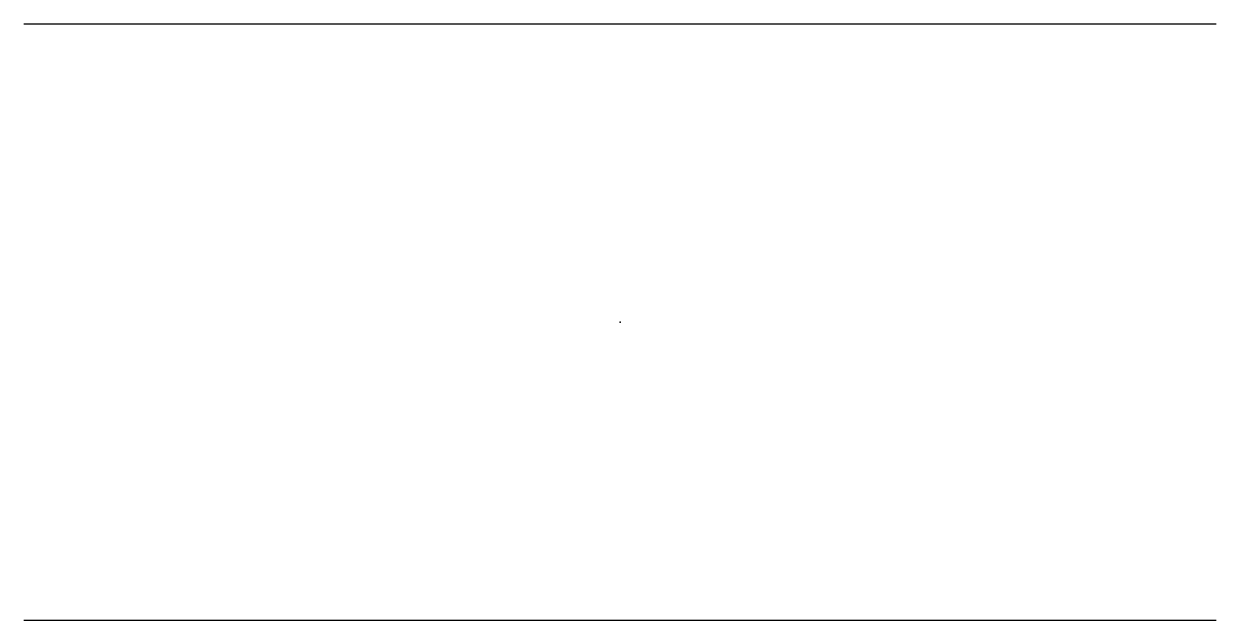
# Model space of a CAD drawing. Extents: x 0 to 10, y 0 to 5.
import ezdxf

# ---------------------------------------------------------------- set-up
doc = ezdxf.new("R2010")
doc.units = 0
doc.layers.add('Layer1', color=1, linetype='Continuous')
doc.layers.add('Layer2', color=3, linetype='Continuous')

msp = doc.modelspace()

# ---------------------------------------------------------------- linework, layer by layer
at = {"layer": 'Layer1'}
msp.add_line((0, 0), (10, 0), dxfattribs=at)
msp.add_point((5, 2.5), dxfattribs=at)
at = {"layer": 'Layer2'}
msp.add_line((0, 5), (10, 5), dxfattribs=at)

doc.saveas('drawing.dxf')
